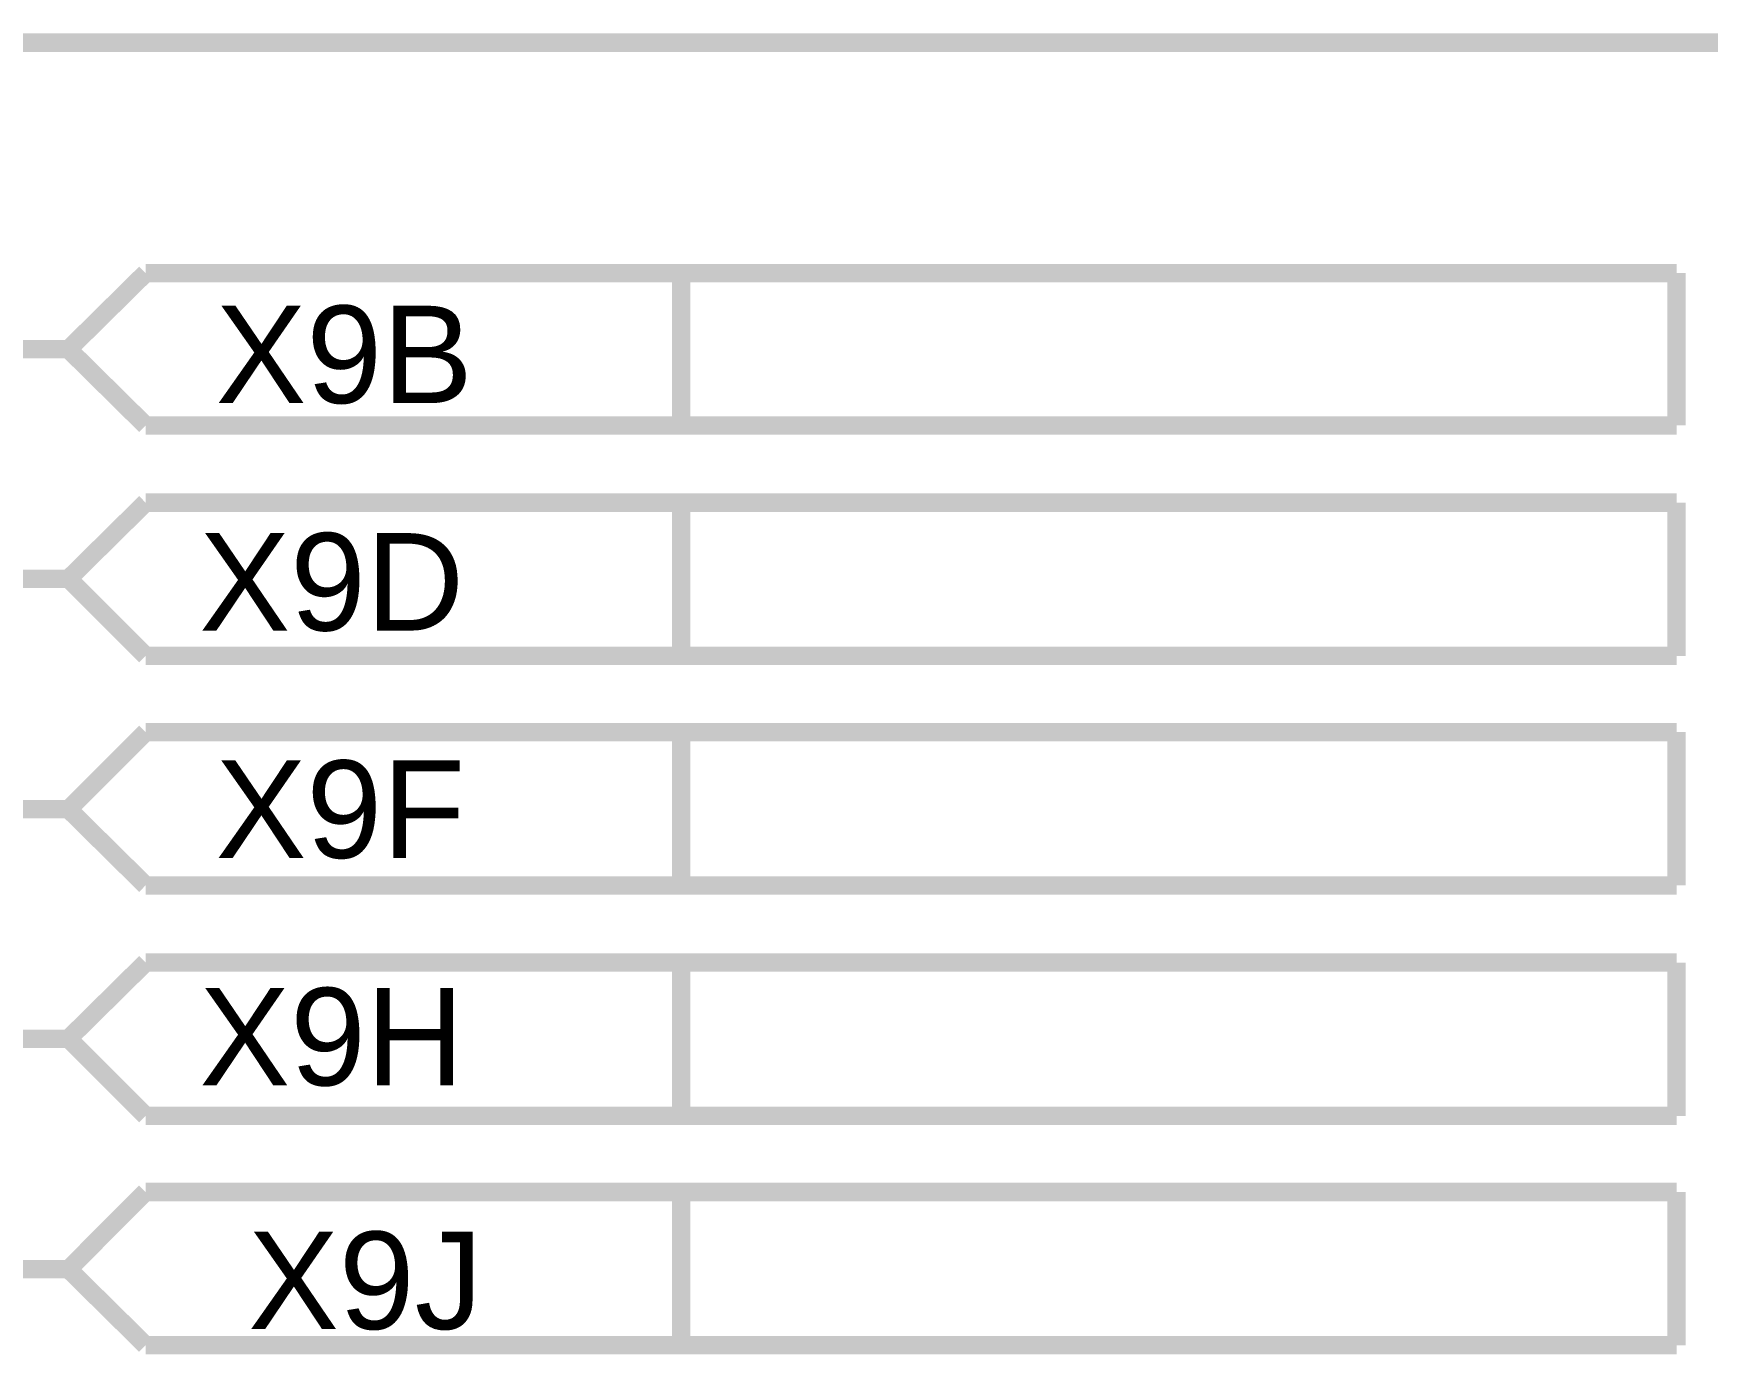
# Model space of a CAD drawing. Header units: millimetres. Extents: x -2024 to 917, y -725 to 13.
# Drawn here: x -1673.36 to -1646.05, y -388.06 to -366.52 of the extents above; entities that cross this region are included whole.
import ezdxf

# ---------------------------------------------------------------- set-up
doc = ezdxf.new("R2010")
doc.units = ezdxf.units.MM
doc.styles.get("Standard").update_dxf_attribs({"font": 'arial.ttf'})

msp = doc.modelspace()

# ---------------------------------------------------------------- linework, layer by layer
at = {"color": 7, "const_width": 0.3}
for points in [[(-1526.605, -366.669), (-1686.521, -366.669)], [(-1672.784, -371.67), (-1671.526, -370.428)], [(-1671.526, -370.428), (-1646.55, -370.428)], [(-1662.787, -370.428), (-1662.787, -372.912)], [(-1646.55, -370.428), (-1646.55, -372.912)], [(-1672.784, -371.67), (-1675.283, -371.67)], [(-1671.526, -372.912), (-1672.784, -371.67)], [(-1646.55, -372.912), (-1671.526, -372.912)], [(-1672.784, -375.413), (-1671.526, -374.171)], [(-1671.526, -374.171), (-1646.55, -374.171)], [(-1662.787, -374.171), (-1662.787, -376.671)], [(-1646.55, -374.171), (-1646.55, -376.671)], [(-1672.784, -375.413), (-1675.283, -375.413)], [(-1671.526, -376.671), (-1672.784, -375.413)], [(-1646.55, -376.671), (-1671.526, -376.671)], [(-1672.784, -379.171), (-1671.526, -377.913)], [(-1671.526, -377.913), (-1646.55, -377.913)], [(-1662.787, -377.913), (-1662.787, -380.413)], [(-1646.55, -377.913), (-1646.55, -380.413)], [(-1672.784, -379.171), (-1675.283, -379.171)], [(-1671.526, -380.413), (-1672.784, -379.171)], [(-1646.55, -380.413), (-1671.526, -380.413)], [(-1672.784, -382.914), (-1671.526, -381.672)], [(-1671.526, -381.672), (-1646.55, -381.672)], [(-1662.787, -381.672), (-1662.787, -384.172)], [(-1646.55, -381.672), (-1646.55, -384.172)], [(-1672.784, -382.914), (-1675.283, -382.914)], [(-1671.526, -384.172), (-1672.784, -382.914)], [(-1646.55, -384.172), (-1671.526, -384.172)], [(-1672.784, -386.673), (-1671.526, -385.414)], [(-1671.526, -385.414), (-1646.55, -385.414)], [(-1662.787, -385.414), (-1662.787, -387.914)], [(-1646.55, -385.414), (-1646.55, -387.914)], [(-1672.784, -386.673), (-1675.283, -386.673)], [(-1671.526, -387.914), (-1672.784, -386.673)], [(-1646.55, -387.914), (-1671.526, -387.914)]]:
    msp.add_lwpolyline(points, dxfattribs=at)

# ---------------------------------------------------------------- texts
at = {"color": 7}
for s, p in [('X9B', (-1670.384, -372.548)), ('X9D', (-1670.649, -376.257)), ('X9F', (-1670.384, -379.966)), ('X9H', (-1670.649, -383.675)), ('X9J', (-1669.854, -387.65))]:
    msp.add_text(s, height=1.5897, dxfattribs=at).set_placement(p)

doc.saveas('drawing.dxf')
